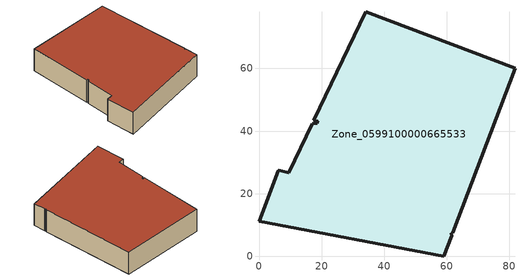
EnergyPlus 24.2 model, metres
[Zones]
Zone_0599100000665533
 floor ground (C_G): 6.27,27.43 9.47,26.65 16.98,42.31 18.66,42.53 18.82,43.18 17.5,43.39 34.15,78.1 81.81,60.04 61.92,7.54 61.84,7.57 61.76,7.27 61.43,7.34 61.55,6.57 59.06,0 0,11.18 6.12,27.36 6.23,27.34 z3.92
 wall outside (C_F): 18.66,42.53 16.98,42.31 9.47,26.65 6.27,27.43 6.23,27.34 6.12,27.36 0,11.18 59.06,0 61.55,6.57 61.43,7.34 61.76,7.27 61.84,7.57 61.92,7.54 81.81,60.04 34.15,78.1 17.5,43.39 18.82,43.18 18.66,42.53 z3.92:17.38
 roof outside (C_R): 9.47,26.65 6.27,27.43 6.23,27.34 6.12,27.36 0,11.18 59.06,0 61.55,6.57 61.43,7.34 61.76,7.27 61.84,7.57 61.92,7.54 81.81,60.04 34.15,78.1 17.5,43.39 18.82,43.18 18.66,42.53 16.98,42.31 z17.38
[BUILDING]
Pand.0599100000665533: North Axis=0; Terrain=City; Loads Convergence Tolerance Value=0.04; Temperature Convergence Tolerance Value=0.4; Solar Distribution=FullExterior; Maximum Number of Warmup Days=25; Minimum Number of Warmup Days=1
[Site:Location]
Rotterdam.The.Hague.AP_ZH_NLD Design_Conditions: Latitude=51.96; Longitude=4.45; Time Zone=1; Elevation=-4.5
[SITE:GROUNDTEMPERATURE:BUILDINGSURFACE]
18, 18, 18, 18, 18, 18, 18, 18, 18, 18, 18, 18
[MATERIAL] Thermal Absorptance=0.9; Solar Absorptance=0.7; Visible Absorptance=0.7
Name | Roughness | Thickness | Conductivity | Density | Specific Heat
G.TI.1992-2005 | MediumSmooth | 0.15 | 0.06 | 540 | 1210
F.TI.1992-2005 | Rough | 0.3 | 0.12 | 1920 | 840
R.TI.1992-2005 | MediumRough | 0.2 | 0.08 | 1500 | 1000
[CONSTRUCTION]
C_G: G.TI.1992-2005
C_F: F.TI.1992-2005
C_R: R.TI.1992-2005
[ZONE]
Zone_0599100000665533: Type=1; Multiplier=1; Ceiling Height=Autocalculate; Volume=Autocalculate; Floor Area=autocalculate; Part of Total Floor Area=Yes
[ZONEINFILTRATION:DESIGNFLOWRATE]
Infil_Zone_0599100000665533: Zone or ZoneList or Space or SpaceList=Zone_0599100000665533; Schedule=AlwaysOn; Design Flow Rate Calculation Method=Flow/Area; Flow Rate per Floor Area=0.0015; Constant Term Coefficient=1; Temperature Term Coefficient=0; Velocity Term Coefficient=0; Velocity Squared Term Coefficient=0
[HVACTEMPLATE:ZONE:IDEALLOADSAIRSYSTEM]
Zone_0599100000665533: Maximum Heating Supply Air Temperature=50; Minimum Cooling Supply Air Temperature=13; Maximum Heating Supply Air Humidity Ratio=0.0156; Minimum Cooling Supply Air Humidity Ratio=0.0077; Heating Limit=NoLimit; Cooling Limit=NoLimit; Dehumidification Control Type=ConstantSensibleHeatRatio; Cooling Sensible Heat Ratio=0.7; Dehumidification Setpoint=60; Humidification Control Type=None; Humidification Setpoint=30; Outdoor Air Method=None; Outdoor Air Flow Rate per Person=0.00944; Outdoor Air Flow Rate per Zone Floor Area=0; Outdoor Air Flow Rate per Zone=0; Demand Controlled Ventilation Type=None; Outdoor Air Economizer Type=NoEconomizer; Heat Recovery Type=None; Sensible Heat Recovery Effectiveness=0.7; Latent Heat Recovery Effectiveness=0.65
[ZONECONTROL:THERMOSTAT]
ThermostatControl_Zone_0599100000665533: Zone or ZoneList=Zone_0599100000665533; Control Type Schedule=DualSetpointControlType; Control 1=Thermostat_Zone_0599100000665533; Temperature Difference Between Cutout And Setpoint=0
[THERMOSTATSETPOINT:DUALSETPOINT]
Thermostat_Zone_0599100000665533: Heating Setpoint Temperature Schedule=HeatingSetpoint_Zone_0599100000665533; Cooling Setpoint Temperature Schedule=CoolingSetpoint_Zone_0599100000665533
[SCHEDULE:COMPACT]
HeatingSetpoint_Zone_0599100000665533: Through: 12/31, For: AllDays, Until: 24:00, 21
CoolingSetpoint_Zone_0599100000665533: Through: 12/31, For: AllDays, Until: 24:00, 24
DualSetpointControlType: Through: 12/31, For: AllDays, Until: 24:00, 4
AlwaysOn: Through: 12/31, For: AllDays, Until: 24:00, 1
